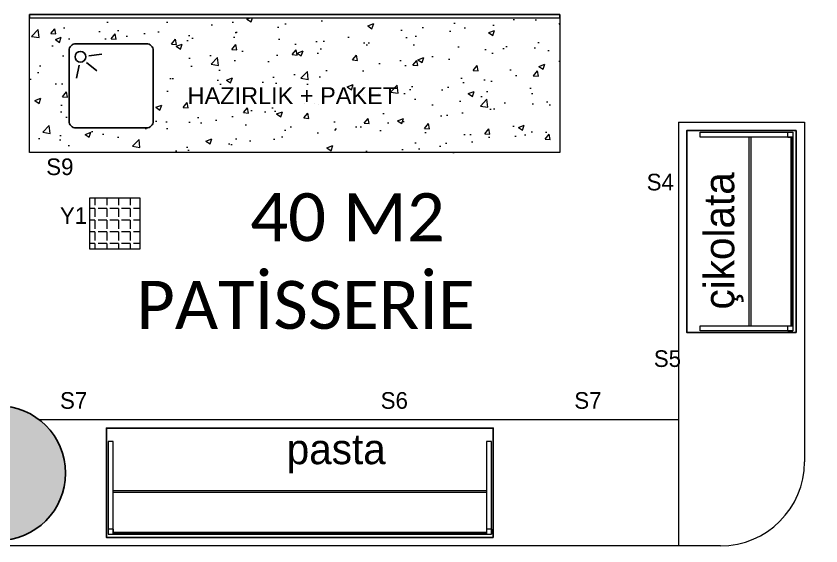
# Model space of a CAD drawing. Header units: centimetres. Extents: x -72470 to -43129, y -18750 to -16337.
# Drawn here: x -62772.2 to -62293.8, y -18102.7 to -17787.8 of the extents above; entities that cross this region are included whole.
import ezdxf

# ---------------------------------------------------------------- set-up
doc = ezdxf.new("R2010")
doc.units = ezdxf.units.CM
doc.header["$MEASUREMENT"] = 0
doc.linetypes.add('DUZ', pattern=[0])
doc.layers.get('0').update_dxf_attribs({"linetype": 'DUZ', "lineweight": 0})
for name, color, linetype in [('11-021_500-BLOK B-str_zemin_kat$0$2DKOLON', 4, 'Continuous'), ('11-021_500-BLOK B-str_zemin_kat$0$2DTARAMA1', 253, 'Continuous'), ('CAM', 4, 'Continuous'), ('S2000-002 Çizgi', 7, 'Continuous'), ('YAZI', 7, 'Continuous')]:
    doc.layers.add(name, color=color, linetype=linetype)
doc.layers.add('TEFRIS', color=30, linetype='Continuous', lineweight=9)
doc.styles.get("Standard").update_dxf_attribs({"font": 'candara.ttf'})
doc.styles.add('TAKSİM', font='GOTHIC.TTF', dxfattribs={"height": 20})
doc.styles.add('Yazi-20-Normal', font='arial.ttf', dxfattribs={"height": 10})

msp = doc.modelspace()

# ---------------------------------------------------------------- hatches: boundary and pattern name
h = msp.add_hatch()
h.set_pattern_fill('AR-CONC', color=256, scale=5)
h.set_pattern_definition([(50, (-15.66, -12.172), (35.863009, -3.137607), [3.75, -41.25]), (355, (-15.66, -12.172), (-6.937567, 37.609607), [3, -33]), (100.451444, (-12.673, -12.434), (28.925442, 34.472), [3.18701, -35.057106]), (46.1842, (-15.66, -2.172), (53.362067, -8.275964), [5.625, -61.875]), (96.63564, (-11.215, -2.86), (46.733097, 48.70593), [4.780517, -52.58569]), (351.18416, (-15.66, -2.17), (46.733097, 48.70593), [4.5, -49.5]), (21, (-10.66, -4.672), (29.845353, -20.130945), [3.75, -41.25]), (326, (-10.66, -4.672), (12.165767, 36.257502), [3, -33]), (71.451445, (-8.174, -6.35), (42.011119, 16.126558), [3.18701, -35.057106]), (37.5, (-15.661, -12.172), (0.6079928, 16.6446927), [0, -32.6, 0, -33.5, 0, -33.125]), (7.5, (-15.661, -12.172), (13.153477, 19.7205856), [0, -19.1, 0, -31.85, 0, -12.625]), (327.5, (-26.811, -12.172), (26.6911218, -1.1277436), [0, -12.5, 0, -39, 0, -51.75]), (317.5, (-31.811, -12.172), (29.1593085, 5.005249), [0, -16.25, 0, -25.9, 0, -36.75])])
h.paths.add_polyline_path([(-62672.82, -17842.55), (-62543.21, -17842.55), (-62543.21, -17827.54), (-62672.82, -17827.54)], flags=24)
edge = h.paths.add_edge_path()
edge.add_arc((-62736.72, -17808.2), 4, 90, 180)
edge.add_line((-62740.72, -17808.2), (-62740.72, -17850.2))
edge.add_arc((-62736.72, -17850.2), 4, 180, 270)
edge.add_line((-62736.72, -17854.2), (-62694.72, -17854.2))
edge.add_arc((-62694.72, -17850.2), 4, 270, 360)
edge.add_line((-62690.72, -17850.2), (-62690.72, -17808.2))
edge.add_arc((-62694.72, -17808.2), 4, 0, 90)
edge.add_line((-62694.72, -17804.2), (-62736.72, -17804.2))
h.paths.add_polyline_path([(-62448.93, -17788.77), (-62764.22, -17788.77), (-62764.22, -17868.77), (-62448.93, -17868.77)])
at = {"layer": '11-021_500-BLOK B-str_zemin_kat$0$2DTARAMA1'}
h = msp.add_hatch(dxfattribs=at)
h.set_pattern_fill('ANSI33', color=256, scale=100)
h.set_pattern_definition([(45, (-421164.15, -192690.207), (-17.6776695, 17.6776695), []), (45, (-421146.472, -192690.207), (-17.6776695, 17.6776695), [12.5, -6.25])])
edge = h.paths.add_edge_path()
edge.add_arc((-61102.81, -17219.44), 40, 0, 360)
edge = h.paths.add_edge_path()
edge.add_arc((-61942.81, -17219.44), 40, 0, 360)
edge = h.paths.add_edge_path()
edge.add_arc((-62782.81, -17219.44), 40, 0, 360)
edge = h.paths.add_edge_path()
edge.add_arc((-63622.81, -17219.44), 40, 0, 360)
h.paths.add_polyline_path([(-62490.34, -17053.77), (-62316.58, -17053.77), (-62316.58, -17007.82), (-62490.34, -17007.82)], flags=9)
h.paths.add_polyline_path([(-61637.13, -17053.8), (-61463.37, -17053.8), (-61463.37, -17007.82), (-61637.13, -17007.82)], flags=9)
h.paths.add_polyline_path([(-63330.35, -17053.8), (-63175.23, -17053.8), (-63175.23, -17007.82), (-63330.35, -17007.82)], flags=9)
edge = h.paths.add_edge_path()
edge.add_arc((-64462.81, -17219.44), 40, 0, 360)
edge = h.paths.add_edge_path()
edge.add_arc((-62782.81, -18059.44), 40, 0, 360)
edge = h.paths.add_edge_path()
edge.add_arc((-61942.81, -18059.44), 40, 0, 360)
edge = h.paths.add_edge_path()
edge.add_arc((-61102.81, -18059.44), 40, 0, 360)
at = {"layer": 'TEFRIS', "linetype": 'Continuous'}
h = msp.add_hatch(dxfattribs=at)
h.set_pattern_fill('ANGLE', color=0, angle=-180)
h.set_pattern_definition([(180, (-54385.293, -20647.17), (-1e-12, -6.985), [5.08, -1.905]), (270, (-54385.293, -20647.17), (6.985, -1e-12), [5.08, -1.905])])
h.paths.add_polyline_path([(-62698.54, -17896.09), (-62728.54, -17896.09), (-62728.54, -17926.09), (-62698.54, -17926.09)])

# ---------------------------------------------------------------- linework, layer by layer
for points in [[(-62313.56, -17859.82), (-62365.56, -17859.82), (-62365.56, -17856.82), (-62313.56, -17856.82)], [(-62313.56, -17859.82), (-62310.56, -17859.82), (-62313.56, -17859.82), (-62313.56, -17856.82), (-62310.56, -17856.82), (-62310.56, -17859.82)], [(-62313.56, -17974.82), (-62365.56, -17974.82), (-62365.56, -17971.82), (-62313.56, -17971.82)], [(-62313.56, -17974.82), (-62310.56, -17974.82), (-62313.56, -17974.82), (-62313.56, -17971.82), (-62310.56, -17971.82), (-62310.56, -17974.82)], [(-62714.56, -18092.7), (-62714.56, -18040.7), (-62717.56, -18040.7), (-62717.56, -18092.7)], [(-62489.56, -18092.7), (-62489.56, -18040.7), (-62492.56, -18040.7), (-62492.56, -18092.7)], [(-62714.56, -18092.7), (-62714.56, -18095.7), (-62714.56, -18092.7), (-62717.56, -18092.7), (-62717.56, -18095.7), (-62714.56, -18095.7)], [(-62489.56, -18092.7), (-62489.56, -18095.7), (-62489.56, -18092.7), (-62492.56, -18092.7), (-62492.56, -18095.7), (-62489.56, -18095.7)]]:
    msp.add_lwpolyline(points)
at = {"layer": '11-021_500-BLOK B-str_zemin_kat$0$2DKOLON', "linetype": 'Continuous'}
msp.add_circle((-62782.81, -18059.44), 40, dxfattribs=at)
at = {"layer": 'CAM'}
for points in [[(-62308.56, -17975.82), (-62308.56, -17855.82), (-62373.56, -17855.82), (-62373.56, -17975.82)], [(-62488.56, -18097.7), (-62718.56, -18097.7), (-62718.56, -18032.7), (-62488.56, -18032.7)]]:
    msp.add_lwpolyline(points, close=True, dxfattribs=at)
for points in [[(-62310.56, -17971.82), (-62310.56, -17859.82), (-62311.56, -17859.82), (-62311.56, -17971.82), (-62310.56, -17971.82)], [(-62492.56, -18095.7), (-62714.56, -18095.7), (-62714.56, -18094.7), (-62492.56, -18094.7), (-62492.56, -18095.7)]]:
    msp.add_lwpolyline(points, dxfattribs=at)
at = {"layer": 'S2000-002 Çizgi'}
for p, q in [((-62729.06, -17811.44), (-62721.25, -17810.33)), ((-62729.06, -17811.44), (-62721.25, -17810.33)), ((-62730.29, -17815.25), (-62724.19, -17820.26)), ((-62730.29, -17815.25), (-62724.19, -17820.26)), ((-62734.82, -17816.85), (-62736.41, -17824.58))]:
    msp.add_line(p, q, dxfattribs=at)
msp.add_lwpolyline([(-62736.72, -17854.2), (-62694.72, -17854.2, 0.414214), (-62690.72, -17850.2), (-62690.72, -17808.2, 0.414214), (-62694.72, -17804.2), (-62736.72, -17804.2, 0.414214), (-62740.72, -17808.2), (-62740.72, -17850.2, 0.414214)], format="xyb", close=True, dxfattribs=at)
msp.add_lwpolyline([(-62736.72, -17854.2), (-62694.72, -17854.2, 0.414214), (-62690.72, -17850.2), (-62690.72, -17808.2, 0.414214), (-62694.72, -17804.2), (-62736.72, -17804.2, 0.414214), (-62740.72, -17808.2), (-62740.72, -17850.2, 0.414214)], format="xyb", close=True, dxfattribs=at)
msp.add_circle((-62734, -17811.95), 3.19, dxfattribs=at)
msp.add_circle((-62734, -17811.95), 3.19, dxfattribs=at)
at = {"layer": 'TEFRIS', "color": 0, "linetype": 'Continuous'}
for p, q in [((-62378.56, -17850.82), (-62303.56, -17850.82)), ((-62378.56, -17850.82), (-62378.56, -18102.7)), ((-62303.56, -17850.82), (-62303.56, -18052.7)), ((-62336.56, -17859.82), (-62336.56, -17971.82)), ((-62335.56, -17859.82), (-62335.56, -17971.82)), ((-62378.56, -18027.7), (-62758.47, -18027.7)), ((-62714.56, -18069.7), (-62492.56, -18069.7)), ((-62714.56, -18070.7), (-62492.56, -18070.7))]:
    msp.add_line(p, q, dxfattribs=at)
for points in [[(-62764.22, -17786.77), (-62448.93, -17786.77), (-62448.93, -17868.77), (-62764.22, -17868.77)], [(-62764.22, -17788.77), (-62448.93, -17788.77), (-62448.93, -17786.77), (-62764.22, -17786.77)], [(-62698.54, -17896.09), (-62728.54, -17896.09), (-62728.54, -17926.09), (-62698.54, -17926.09)]]:
    msp.add_lwpolyline(points, close=True, dxfattribs=at)
msp.add_lwpolyline([(-62353.56, -18102.7), (-62853.56, -18102.7, -0.414214), (-62903.56, -18052.7), (-62903.56, -17850.82)], format="xyb", dxfattribs=at)
msp.add_arc((-62353.56, -18052.7), 50, 270, 0, dxfattribs=at)

# ---------------------------------------------------------------- texts
at = {"style": 'TAKSİM'}
for s, height, p in [('S9', 9.9, (-62754.32, -17882.27, 0)), ('S4', 9.9, (-62397.38, -17891.39, 0)), ('Y1', 9.9, (-62746.18, -17911.31, 0)), ('S5', 9.9, (-62393.13, -17996.32, 0)), ('S7', 9.9, (-62746.12, -18021.19, 0)), ('S6', 9.9, (-62555.5, -18021.19, 0)), ('S7', 9.9, (-62440.39, -18021.19, 0)), ('pasta', 18, (-62611.37, -18054.11))]:
    msp.add_text(s, height=height, dxfattribs=at).set_placement(p)
msp.add_text('çikolata', height=18, rotation=90, dxfattribs=at).set_placement((-62345.31, -17962.19))
at = {"layer": 'TEFRIS', "color": 0, "linetype": 'Continuous', "char_height": 28.529, "attachment_point": 1}
for s, width, insert in [('40 M2  ', 194, (-62633.07, -17893.03)), ('PATİSSERİE', 559, (-62700.82, -17945.19))]:
    msp.add_mtext_dynamic_manual_height_columns(s, width=width, gutter_width=570.58, heights=[0], dxfattribs=dict(at, insert=insert))
at = {"layer": 'YAZI', "style": 'Yazi-20-Normal'}
msp.add_text('HAZIRLIK + PAKET', height=10, dxfattribs=at).set_placement((-62670.31, -17840.04))

doc.saveas('drawing.dxf')
